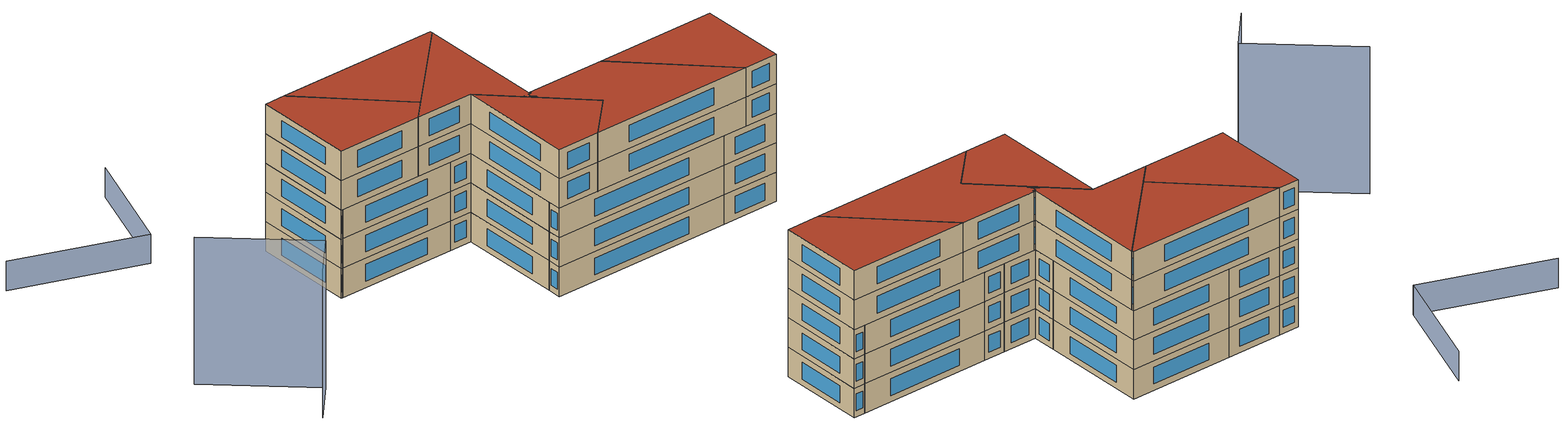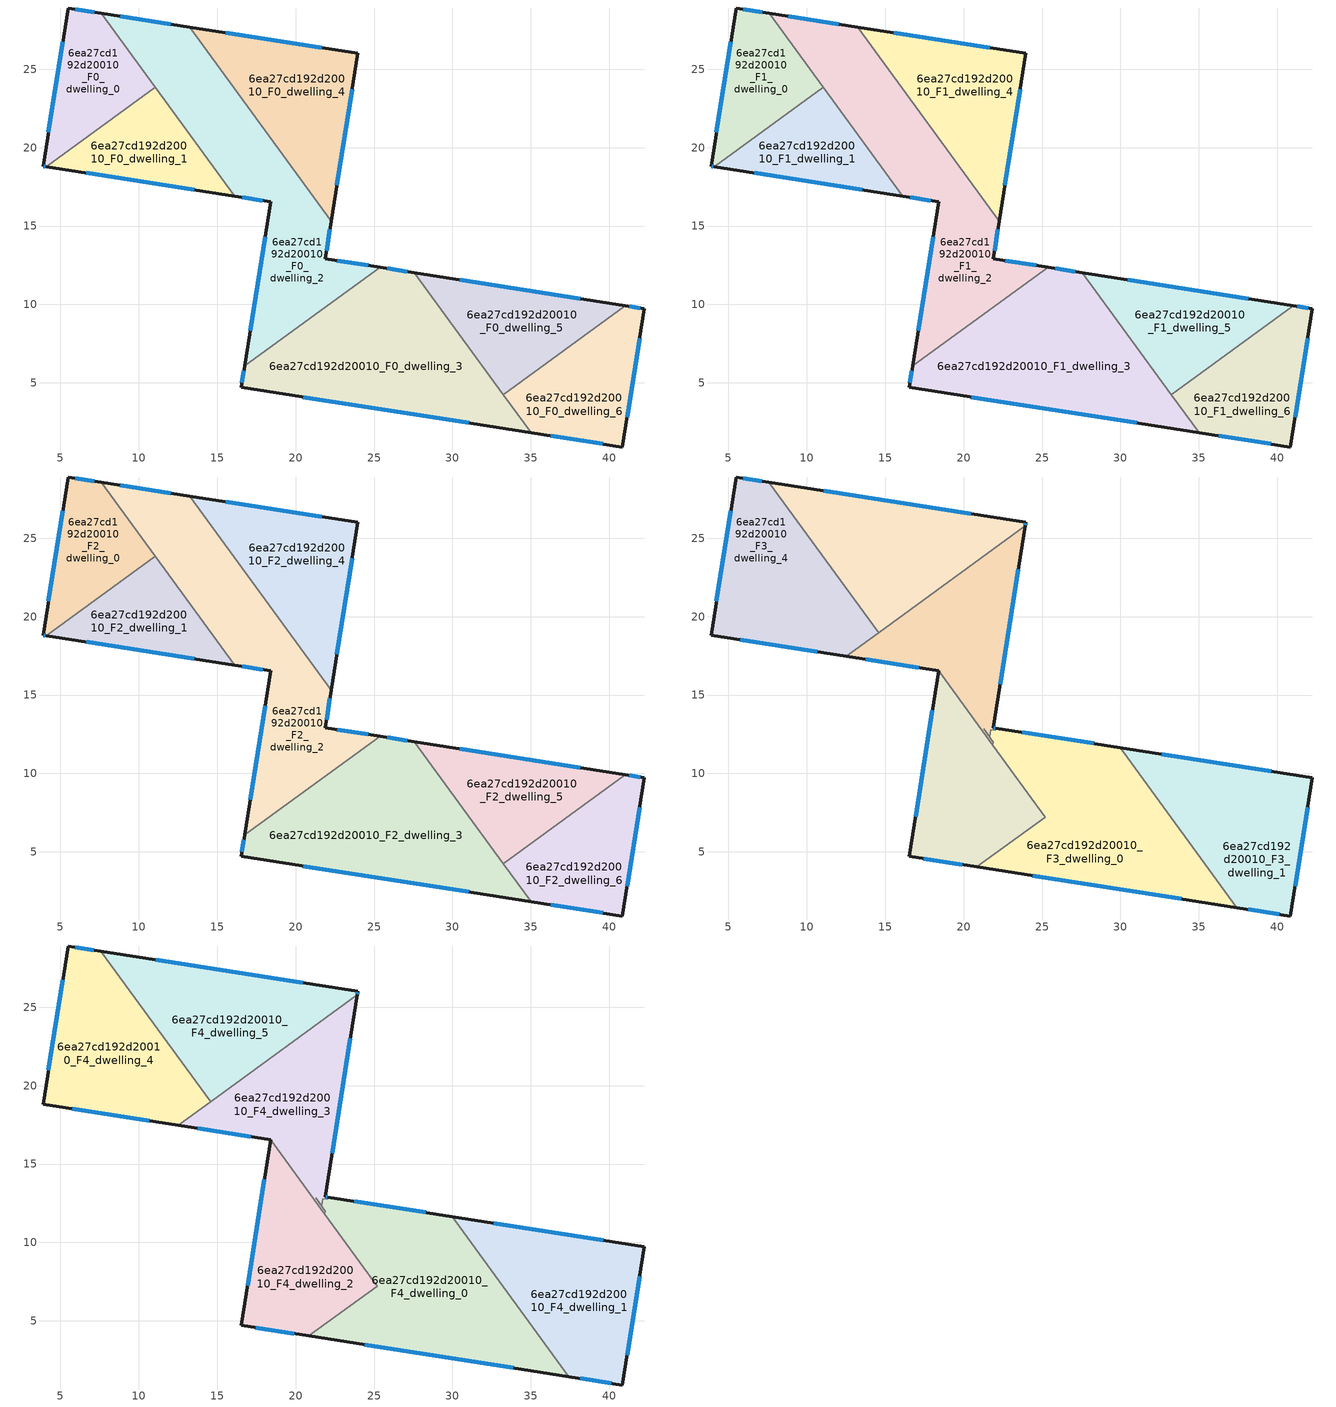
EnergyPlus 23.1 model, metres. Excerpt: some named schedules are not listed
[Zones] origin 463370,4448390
6ea27cd192d20010_F0_dwelling_0
 floor ground (EU_floor_Construction): 7.62,28.57 11.05,23.86 4.09,18.79 3.9,18.82 5.49,28.9 z0
 wall outside (EU_wall_Construction): 7.62,28.57 5.49,28.9 3.9,18.82 4.09,18.79 z0:3
 wall to 6ea27cd192d20010_F0_dwelling_1 (EU_wall_Construction): 4.09,18.79 11.05,23.86 z0:3
 wall to 6ea27cd192d20010_F0_dwelling_2 (EU_wall_Construction): 11.05,23.86 7.62,28.57 z0:3
 window (EU_Window_Construction): 3.94,18.81 4.05,18.8 / 5.15,26.74 4.24,20.98 / 7.16,28.64 5.95,28.83 z0.64:2.36
6ea27cd192d20010_F0_dwelling_1
 floor ground (EU_floor_Construction): 11.05,23.86 16.11,16.91 4.09,18.79 z0
 wall outside (EU_wall_Construction): 4.09,18.79 16.11,16.91 z0:3
 wall to 6ea27cd192d20010_F0_dwelling_2 (EU_wall_Construction): 16.11,16.91 11.05,23.86 z0:3
 window (EU_Window_Construction): 6.67,18.39 13.54,17.31 z0.64:2.36
6ea27cd192d20010_F0_dwelling_2
 floor ground (EU_floor_Construction): 13.25,27.68 22.27,15.3 21.9,12.92 25.38,12.37 16.75,6.08 18.41,16.55 16.11,16.91 7.62,28.57 z0
 wall outside (EU_wall_Construction): 16.11,16.91 18.41,16.55 16.75,6.08 / 13.25,27.68 7.62,28.57 / 25.38,12.37 21.9,12.92 22.27,15.3 z0:3
 wall to 6ea27cd192d20010_F0_dwelling_4 (EU_wall_Construction): 22.27,15.3 13.25,27.68 z0:3
 wall to 6ea27cd192d20010_F0_dwelling_3 (EU_wall_Construction): 16.75,6.08 25.38,12.37 z0:3
 window (EU_Window_Construction): 16.61,16.83 17.92,16.63 / 12.04,27.87 8.82,28.38 / 21.98,13.43 22.19,14.79 / 24.64,12.49 22.64,12.8 / 18.05,14.31 17.11,8.32 z0.64:2.36
6ea27cd192d20010_F0_dwelling_3
 floor ground (EU_floor_Construction): 27.58,12.03 35.01,1.83 16.54,4.72 16.75,6.08 25.38,12.37 z0
 wall outside (EU_wall_Construction): 16.75,6.08 16.54,4.72 35.01,1.83 / 27.58,12.03 25.38,12.37 z0:3
 wall to 6ea27cd192d20010_F0_dwelling_5 (EU_wall_Construction): 33.24,4.25 27.58,12.03 z0:3
 wall to 6ea27cd192d20010_F0_dwelling_6 (EU_wall_Construction): 35.01,1.83 33.24,4.25 z0:3
 window (EU_Window_Construction): 16.71,5.79 16.58,5.01 / 27.11,12.1 25.85,12.3 / 20.49,4.1 31.05,2.45 z0.64:2.36
6ea27cd192d20010_F0_dwelling_4
 floor ground (EU_floor_Construction): 23.96,26 22.27,15.3 13.25,27.68 z0
 wall outside (EU_wall_Construction): 22.27,15.3 23.96,26 13.25,27.68 z0:3
 window (EU_Window_Construction): 21.67,26.36 15.54,27.32 / 22.63,17.59 23.6,23.71 z0.64:2.36
6ea27cd192d20010_F0_dwelling_5
 floor ground (EU_floor_Construction): 41.02,9.92 33.24,4.25 27.58,12.03 z0
 wall outside (EU_wall_Construction): 41.02,9.92 27.58,12.03 z0:3
 wall to 6ea27cd192d20010_F0_dwelling_6 (EU_wall_Construction): 33.24,4.25 41.02,9.92 z0:3
 window (EU_Window_Construction): 38.14,10.37 30.46,11.58 z0.64:2.36
6ea27cd192d20010_F0_dwelling_6
 floor ground (EU_floor_Construction): 42.24,9.73 40.84,0.91 35.01,1.83 33.24,4.25 41.02,9.92 z0
 wall outside (EU_wall_Construction): 35.01,1.83 40.84,0.91 42.24,9.73 41.02,9.92 z0:3
 window (EU_Window_Construction): 41.98,9.77 41.28,9.88 / 41.14,2.8 41.94,7.84 / 36.26,1.63 39.59,1.11 z0.64:2.36
6ea27cd192d20010_F1_dwelling_0
 floor to 6ea27cd192d20010_F0_dwelling_0 (EU_floor_Construction): 7.62,28.57 11.05,23.86 4.09,18.79 3.9,18.82 5.49,28.9 z3
 wall outside (EU_wall_Construction): 7.62,28.57 5.49,28.9 3.9,18.82 4.09,18.79 z3:6
 wall to 6ea27cd192d20010_F1_dwelling_1 (EU_wall_Construction): 4.09,18.79 11.05,23.86 z3:6
 wall to 6ea27cd192d20010_F1_dwelling_2 (EU_wall_Construction): 11.05,23.86 7.62,28.57 z3:6
 window (EU_Window_Construction): 3.94,18.81 4.05,18.8 / 5.15,26.74 4.24,20.98 / 7.16,28.64 5.95,28.83 z3.64:5.36
6ea27cd192d20010_F1_dwelling_1
 floor to 6ea27cd192d20010_F0_dwelling_1 (EU_floor_Construction): 11.05,23.86 16.11,16.91 4.09,18.79 z3
 wall outside (EU_wall_Construction): 4.09,18.79 16.11,16.91 z3:6
 wall to 6ea27cd192d20010_F1_dwelling_2 (EU_wall_Construction): 16.11,16.91 11.05,23.86 z3:6
 window (EU_Window_Construction): 6.67,18.39 13.54,17.31 z3.64:5.36
6ea27cd192d20010_F1_dwelling_2
 floor to 6ea27cd192d20010_F0_dwelling_2 (EU_floor_Construction): 13.25,27.68 22.27,15.3 21.9,12.92 25.38,12.37 16.75,6.08 18.41,16.55 16.11,16.91 7.62,28.57 z3
 wall outside (EU_wall_Construction): 16.11,16.91 18.41,16.55 16.75,6.08 / 13.25,27.68 7.62,28.57 / 25.38,12.37 21.9,12.92 22.27,15.3 z3:6
 wall to 6ea27cd192d20010_F1_dwelling_4 (EU_wall_Construction): 22.27,15.3 13.25,27.68 z3:6
 wall to 6ea27cd192d20010_F1_dwelling_3 (EU_wall_Construction): 16.75,6.08 25.38,12.37 z3:6
 window (EU_Window_Construction): 16.61,16.83 17.92,16.63 / 12.04,27.87 8.82,28.38 / 21.98,13.43 22.19,14.79 / 24.64,12.49 22.64,12.8 / 18.05,14.31 17.11,8.32 z3.64:5.36
6ea27cd192d20010_F1_dwelling_3
 floor to 6ea27cd192d20010_F0_dwelling_3 (EU_floor_Construction): 27.58,12.03 35.01,1.83 16.54,4.72 16.75,6.08 25.38,12.37 z3
 wall outside (EU_wall_Construction): 16.75,6.08 16.54,4.72 35.01,1.83 / 27.58,12.03 25.38,12.37 z3:6
 wall to 6ea27cd192d20010_F1_dwelling_5 (EU_wall_Construction): 33.24,4.25 27.58,12.03 z3:6
 wall to 6ea27cd192d20010_F1_dwelling_6 (EU_wall_Construction): 35.01,1.83 33.24,4.25 z3:6
 window (EU_Window_Construction): 16.71,5.79 16.58,5.01 / 27.11,12.1 25.85,12.3 / 20.49,4.1 31.05,2.45 z3.64:5.36
6ea27cd192d20010_F1_dwelling_4
 floor to 6ea27cd192d20010_F0_dwelling_4 (EU_floor_Construction): 23.96,26 22.27,15.3 13.25,27.68 z3
 wall outside (EU_wall_Construction): 22.27,15.3 23.96,26 13.25,27.68 z3:6
 window (EU_Window_Construction): 21.67,26.36 15.54,27.32 / 22.63,17.59 23.6,23.71 z3.64:5.36
6ea27cd192d20010_F1_dwelling_5
 floor to 6ea27cd192d20010_F0_dwelling_5 (EU_floor_Construction): 41.02,9.92 33.24,4.25 27.58,12.03 z3
 wall outside (EU_wall_Construction): 41.02,9.92 27.58,12.03 z3:6
 wall to 6ea27cd192d20010_F1_dwelling_6 (EU_wall_Construction): 33.24,4.25 41.02,9.92 z3:6
 window (EU_Window_Construction): 38.14,10.37 30.46,11.58 z3.64:5.36
6ea27cd192d20010_F1_dwelling_6
 floor to 6ea27cd192d20010_F0_dwelling_6 (EU_floor_Construction): 42.24,9.73 40.84,0.91 35.01,1.83 33.24,4.25 41.02,9.92 z3
 wall outside (EU_wall_Construction): 35.01,1.83 40.84,0.91 42.24,9.73 41.02,9.92 z3:6
 window (EU_Window_Construction): 41.98,9.77 41.28,9.88 / 41.14,2.8 41.94,7.84 / 36.26,1.63 39.59,1.11 z3.64:5.36
6ea27cd192d20010_F2_dwelling_0
 floor to 6ea27cd192d20010_F1_dwelling_0 (EU_floor_Construction): 7.62,28.57 11.05,23.86 4.09,18.79 3.9,18.82 5.49,28.9 z6
 wall outside (EU_wall_Construction): 7.62,28.57 5.49,28.9 3.9,18.82 4.09,18.79 z6:9
 wall to 6ea27cd192d20010_F2_dwelling_1 (EU_wall_Construction): 4.09,18.79 11.05,23.86 z6:9
 wall to 6ea27cd192d20010_F2_dwelling_2 (EU_wall_Construction): 11.05,23.86 7.62,28.57 z6:9
 window (EU_Window_Construction): 3.94,18.81 4.05,18.8 / 5.15,26.74 4.24,20.98 / 7.16,28.64 5.95,28.83 z6.64:8.36
6ea27cd192d20010_F2_dwelling_1
 floor to 6ea27cd192d20010_F1_dwelling_1 (EU_floor_Construction): 11.05,23.86 16.11,16.91 4.09,18.79 z6
 wall outside (EU_wall_Construction): 4.09,18.79 16.11,16.91 z6:9
 wall to 6ea27cd192d20010_F2_dwelling_2 (EU_wall_Construction): 16.11,16.91 11.05,23.86 z6:9
 window (EU_Window_Construction): 6.67,18.39 13.54,17.31 z6.64:8.36
 ceiling adiabatic (EU_roof_Construction): 14.6,18.99 11.05,23.86 11.03,23.85 14.58,18.98 z9
6ea27cd192d20010_F2_dwelling_2
 floor to 6ea27cd192d20010_F1_dwelling_2 (EU_floor_Construction): 13.25,27.68 22.27,15.3 21.9,12.92 25.38,12.37 16.75,6.08 18.41,16.55 16.11,16.91 7.62,28.57 z6
 wall outside (EU_wall_Construction): 16.11,16.91 18.41,16.55 16.75,6.08 / 13.25,27.68 7.62,28.57 / 25.38,12.37 21.9,12.92 22.27,15.3 z6:9
 wall to 6ea27cd192d20010_F2_dwelling_4 (EU_wall_Construction): 22.27,15.3 13.25,27.68 z6:9
 wall to 6ea27cd192d20010_F2_dwelling_3 (EU_wall_Construction): 16.75,6.08 25.38,12.37 z6:9
 window (EU_Window_Construction): 16.61,16.83 17.92,16.63 / 12.04,27.87 8.82,28.38 / 21.98,13.43 22.19,14.79 / 24.64,12.49 22.64,12.8 / 18.05,14.31 17.11,8.32 z6.64:8.36
 ceiling adiabatic (EU_roof_Construction): 17.85,21.37 13.25,27.68 7.62,28.57 14.6,18.99 z9
6ea27cd192d20010_F2_dwelling_3
 floor to 6ea27cd192d20010_F1_dwelling_3 (EU_floor_Construction): 27.58,12.03 35.01,1.83 16.54,4.72 16.75,6.08 25.38,12.37 z6
 wall outside (EU_wall_Construction): 16.75,6.08 16.54,4.72 35.01,1.83 / 27.58,12.03 25.38,12.37 z6:9
 wall to 6ea27cd192d20010_F2_dwelling_5 (EU_wall_Construction): 33.24,4.25 27.58,12.03 z6:9
 wall to 6ea27cd192d20010_F2_dwelling_6 (EU_wall_Construction): 35.01,1.83 33.24,4.25 z6:9
 window (EU_Window_Construction): 16.71,5.79 16.58,5.01 / 27.11,12.1 25.85,12.3 / 20.49,4.1 31.05,2.45 z6.64:8.36
6ea27cd192d20010_F2_dwelling_4
 floor to 6ea27cd192d20010_F1_dwelling_4 (EU_floor_Construction): 23.96,26 22.27,15.3 13.25,27.68 z6
 wall outside (EU_wall_Construction): 22.27,15.3 23.96,26 13.25,27.68 z6:9
 window (EU_Window_Construction): 21.67,26.36 15.54,27.32 / 22.63,17.59 23.6,23.71 z6.64:8.36
6ea27cd192d20010_F2_dwelling_5
 floor to 6ea27cd192d20010_F1_dwelling_5 (EU_floor_Construction): 41.02,9.92 33.24,4.25 27.58,12.03 z6
 wall outside (EU_wall_Construction): 41.02,9.92 27.58,12.03 z6:9
 wall to 6ea27cd192d20010_F2_dwelling_6 (EU_wall_Construction): 33.24,4.25 41.02,9.92 z6:9
 window (EU_Window_Construction): 38.14,10.37 30.46,11.58 z6.64:8.36
6ea27cd192d20010_F2_dwelling_6
 floor to 6ea27cd192d20010_F1_dwelling_6 (EU_floor_Construction): 42.24,9.73 40.84,0.91 35.01,1.83 33.24,4.25 41.02,9.92 z6
 wall outside (EU_wall_Construction): 35.01,1.83 40.84,0.91 42.24,9.73 41.02,9.92 z6:9
 window (EU_Window_Construction): 41.98,9.77 41.28,9.88 / 41.14,2.8 41.94,7.84 / 36.26,1.63 39.59,1.11 z6.64:8.36
6ea27cd192d20010_F3_dwelling_0
 floor to 6ea27cd192d20010_F2_dwelling_3 (EU_floor_Construction): 27.58,12.03 35.01,1.83 20.85,4.04 25.21,7.22 22.82,10.5 25.38,12.37 z9
 floor to 6ea27cd192d20010_F2_dwelling_6 (EU_floor_Construction): 34.64,5.27 37.43,1.45 35.01,1.83 33.24,4.25 z9
 floor to 6ea27cd192d20010_F2_dwelling_2 (EU_floor_Construction): 25.38,12.37 22.82,10.5 21.87,11.8 21.91,12 21.28,12.86 21.66,12.35 21.72,12.79 22.02,12.74 22.05,12.89 z9
 floor to 6ea27cd192d20010_F2_dwelling_5 (EU_floor_Construction): 29.99,11.65 34.64,5.27 33.24,4.25 27.58,12.03 z9
 wall outside (EU_wall_Construction): 29.99,11.65 22.05,12.89 / 20.85,4.04 37.43,1.45 z9:12
 wall to 6ea27cd192d20010_F3_dwelling_3 (EU_wall_Construction): 22.05,12.89 22.02,12.74 21.72,12.79 21.66,12.35 21.28,12.86 21.91,12 21.87,11.8 z9:12
 wall to 6ea27cd192d20010_F3_dwelling_2 (EU_wall_Construction): 21.87,11.8 25.21,7.22 20.85,4.04 z9:12
 wall to 6ea27cd192d20010_F3_dwelling_1 (EU_wall_Construction): 30.44,11.04 30,11.65 / 37.43,1.45 30.45,11.03 z9:12
 window (EU_Window_Construction): 28.29,11.92 23.75,12.63 / 24.4,3.49 33.88,2 z9.64:11.36
6ea27cd192d20010_F3_dwelling_1
 floor to 6ea27cd192d20010_F2_dwelling_6 (EU_floor_Construction): 42.24,9.73 40.84,0.91 37.43,1.45 34.64,5.27 41.02,9.92 z9
 floor to 6ea27cd192d20010_F2_dwelling_5 (EU_floor_Construction): 41.02,9.92 34.64,5.27 30,11.65 z9
 wall outside (EU_wall_Construction): 37.43,1.45 40.84,0.91 42.24,9.73 30,11.65 z9:12
 window (EU_Window_Construction): 39.62,10.14 32.62,11.24 / 41.14,2.8 41.94,7.84 / 38.16,1.33 40.11,1.03 z9.64:11.36
6ea27cd192d20010_F3_dwelling_2
 floor to 6ea27cd192d20010_F2_dwelling_3 (EU_floor_Construction): 22.82,10.5 25.21,7.22 20.85,4.04 16.54,4.72 16.75,6.08 z9
 floor to 6ea27cd192d20010_F2_dwelling_2 (EU_floor_Construction): 18.41,16.55 22.82,10.5 16.75,6.08 z9
 wall outside (EU_wall_Construction): 18.41,16.55 16.54,4.72 20.85,4.04 z9:12
 wall to 6ea27cd192d20010_F3_dwelling_3 (EU_wall_Construction): 21.87,11.8 18.41,16.55 z9:12
 window (EU_Window_Construction): 17.46,4.57 19.92,4.19 / 18.01,14.02 16.94,7.25 z9.64:11.36
6ea27cd192d20010_F3_dwelling_3
 floor to 6ea27cd192d20010_F2_dwelling_4 (EU_floor_Construction): 23.93,25.79 22.27,15.3 17.85,21.37 z9
 floor to 6ea27cd192d20010_F2_dwelling_1 (EU_floor_Construction): 14.6,18.99 16.11,16.91 12.51,17.47 14.58,18.98 z9
 floor to 6ea27cd192d20010_F2_dwelling_2 (EU_floor_Construction): 17.85,21.37 22.27,15.3 21.9,12.92 22.05,12.89 22.02,12.74 21.72,12.79 21.66,12.35 21.28,12.86 21.91,12 21.87,11.8 18.41,16.55 16.11,16.91 14.6,18.99 z9
 wall outside (EU_wall_Construction): 12.51,17.47 18.41,16.55 / 22.05,12.89 21.9,12.92 23.93,25.79 z9:12
 wall to 6ea27cd192d20010_F3_dwelling_5 (EU_wall_Construction): 23.93,25.79 14.58,18.98 z9:12
 wall to 6ea27cd192d20010_F3_dwelling_4 (EU_wall_Construction): 14.58,18.98 12.51,17.47 z9:12
 window (EU_Window_Construction): 13.77,17.28 17.14,16.75 / 22.33,15.67 23.49,23.03 / 22.01,12.9 21.93,12.91 z9.64:11.36
6ea27cd192d20010_F3_dwelling_4
 floor to 6ea27cd192d20010_F2_dwelling_0 (EU_floor_Construction): 7.59,28.57 11.03,23.85 4.09,18.79 3.9,18.82 5.49,28.9 z9
 floor to 6ea27cd192d20010_F2_dwelling_1 (EU_floor_Construction): 11.03,23.85 14.58,18.98 12.51,17.47 4.09,18.79 z9
 wall outside (EU_wall_Construction): 7.59,28.57 5.49,28.9 3.9,18.82 12.51,17.47 z9:12
 wall to 6ea27cd192d20010_F3_dwelling_5 (EU_wall_Construction): 14.58,18.98 7.59,28.57 z9:12
 window (EU_Window_Construction): 7.14,28.64 5.94,28.83 / 5.75,18.53 10.67,17.76 / 5.15,26.74 4.24,20.98 z9.64:11.36
6ea27cd192d20010_F3_dwelling_5
 floor to 6ea27cd192d20010_F2_dwelling_0 (EU_floor_Construction): 7.62,28.57 11.05,23.86 11.03,23.85 7.59,28.57 z9
 floor to 6ea27cd192d20010_F2_dwelling_4 (EU_floor_Construction): 23.96,26 23.93,25.79 17.85,21.37 13.25,27.68 z9
 floor adiabatic (EU_floor_Construction): 13.25,27.68 17.85,21.37 14.58,18.98 11.03,23.85 11.05,23.86 7.62,28.57 7.59,28.57 z9
 wall outside (EU_wall_Construction): 23.93,25.79 23.96,26 7.59,28.57 z9:12
 window (EU_Window_Construction): 23.94,25.84 23.95,25.96 / 20.45,26.55 11.09,28.02 z9.64:11.36
6ea27cd192d20010_F4_dwelling_0
 floor to 6ea27cd192d20010_F3_dwelling_0 (EU_floor_Construction): 29.99,11.65 37.43,1.45 20.85,4.04 25.21,7.22 21.87,11.8 21.91,12 21.28,12.86 21.66,12.35 21.72,12.79 22.02,12.74 22.05,12.89 z12
 wall outside (EU_wall_Construction): 29.99,11.65 22.05,12.89 / 20.85,4.04 37.43,1.45 z12:15
 wall to 6ea27cd192d20010_F4_dwelling_3 (EU_wall_Construction): 22.05,12.89 22.02,12.74 21.72,12.79 21.66,12.35 21.28,12.86 21.91,12 21.87,11.8 z12:15
 wall to 6ea27cd192d20010_F4_dwelling_2 (EU_wall_Construction): 21.87,11.8 25.21,7.22 20.85,4.04 z12:15
 wall to 6ea27cd192d20010_F4_dwelling_1 (EU_wall_Construction): 30.44,11.04 30,11.65 / 37.43,1.45 30.45,11.03 z12:15
 window (EU_Window_Construction): 28.29,11.92 23.75,12.63 / 24.4,3.49 33.88,2 z12.64:14.36
 roof outside (EU_roof_Construction): 37.43,1.45 30,11.65 22.05,12.89 22.02,12.74 21.72,12.79 21.66,12.35 21.28,12.86 21.91,12 21.87,11.8 25.21,7.22 20.85,4.04 z15
6ea27cd192d20010_F4_dwelling_1
 floor to 6ea27cd192d20010_F3_dwelling_1 (EU_floor_Construction): 42.24,9.73 40.84,0.91 37.43,1.45 30,11.65 z12
 wall outside (EU_wall_Construction): 37.43,1.45 40.84,0.91 42.24,9.73 30,11.65 z12:15
 window (EU_Window_Construction): 39.62,10.14 32.62,11.24 / 41.14,2.8 41.94,7.84 / 38.16,1.33 40.11,1.03 z12.64:14.36
 roof outside (EU_roof_Construction): 40.84,0.91 42.24,9.73 30,11.65 37.43,1.45 z15
6ea27cd192d20010_F4_dwelling_2
 floor to 6ea27cd192d20010_F3_dwelling_2 (EU_floor_Construction): 18.41,16.55 25.21,7.22 20.85,4.04 16.54,4.72 z12
 wall outside (EU_wall_Construction): 18.41,16.55 16.54,4.72 20.85,4.04 z12:15
 wall to 6ea27cd192d20010_F4_dwelling_3 (EU_wall_Construction): 21.87,11.8 18.41,16.55 z12:15
 window (EU_Window_Construction): 17.46,4.57 19.92,4.19 / 18.01,14.02 16.94,7.25 z12.64:14.36
 roof outside (EU_roof_Construction): 25.21,7.22 18.41,16.55 16.54,4.72 20.85,4.04 z15
6ea27cd192d20010_F4_dwelling_3
 floor to 6ea27cd192d20010_F3_dwelling_3 (EU_floor_Construction): 23.93,25.79 21.9,12.92 22.05,12.89 22.02,12.74 21.72,12.79 21.66,12.35 21.28,12.86 21.91,12 21.87,11.8 18.41,16.55 12.51,17.47 z12
 wall outside (EU_wall_Construction): 12.51,17.47 18.41,16.55 / 22.05,12.89 21.9,12.92 23.93,25.79 z12:15
 wall to 6ea27cd192d20010_F4_dwelling_5 (EU_wall_Construction): 23.93,25.79 14.58,18.98 z12:15
 wall to 6ea27cd192d20010_F4_dwelling_4 (EU_wall_Construction): 14.58,18.98 12.51,17.47 z12:15
 window (EU_Window_Construction): 13.77,17.28 17.14,16.75 / 22.33,15.67 23.49,23.03 / 22.01,12.9 21.93,12.91 z12.64:14.36
 roof outside (EU_roof_Construction): 21.91,12 21.28,12.86 21.66,12.35 21.72,12.79 22.02,12.74 22.05,12.89 21.9,12.92 23.93,25.79 12.51,17.47 18.41,16.55 21.87,11.8 z15
6ea27cd192d20010_F4_dwelling_4
 floor to 6ea27cd192d20010_F3_dwelling_4 (EU_floor_Construction): 7.59,28.57 14.58,18.98 12.51,17.47 3.9,18.82 5.49,28.9 z12
 wall outside (EU_wall_Construction): 7.59,28.57 5.49,28.9 3.9,18.82 12.51,17.47 z12:15
 wall to 6ea27cd192d20010_F4_dwelling_5 (EU_wall_Construction): 14.58,18.98 7.59,28.57 z12:15
 window (EU_Window_Construction): 7.14,28.64 5.94,28.83 / 5.75,18.53 10.67,17.76 / 5.15,26.74 4.24,20.98 z12.64:14.36
 roof outside (EU_roof_Construction): 14.58,18.98 7.59,28.57 5.49,28.9 3.9,18.82 12.51,17.47 z15
6ea27cd192d20010_F4_dwelling_5
 floor to 6ea27cd192d20010_F3_dwelling_5 (EU_floor_Construction): 23.96,26 23.93,25.79 14.58,18.98 7.59,28.57 z12
 wall outside (EU_wall_Construction): 23.93,25.79 23.96,26 7.59,28.57 z12:15
 window (EU_Window_Construction): 23.94,25.84 23.95,25.96 / 20.45,26.55 11.09,28.02 z12.64:14.36
 roof outside (EU_roof_Construction): 23.93,25.79 23.96,26 7.59,28.57 14.58,18.98 z15
shading: -15.26,19.09 -8.22,10.08 / -8.22,10.08 -12.15,7.01 z0:15; 3.11,45.32 -2.59,35.13 / -2.59,35.13 -14.23,41.64 z0:3
[Building]
EU S2 Campaign: North Axis=0; Terrain=City; Solar Distribution=FullExterior
[Site:Location]
Yerevan-Zvartnots.Intl.AP: Latitude=40.15; Longitude=44.383; Time Zone=4; Elevation=854
[SizingPeriod:WeatherFileDays]
AnnualSizingPeriod: Begin Month=1; Begin Day of Month=1; End Month=12; End Day of Month=31; Day of Week for Start Day=Monday; Use Weather File Daylight Saving Period=No; Use Weather File Rain and Snow Indicators=No
[MATERIAL]
EU_InternalMass_Material: Roughness=MediumRough; Thickness=0.1; Conductivity=1; Density=1800; Specific Heat=900; Thermal Absorptance=0.9; Solar Absorptance=0.7; Visible Absorptance=0.7
[MATERIAL:NOMASS] Roughness=MediumRough; Thermal Absorptance=0.9; Solar Absorptance=0.7; Visible Absorptance=0.7
Name | Thermal Resistance
EU_wall_NoMass | 1.05043
EU_roof_NoMass | 1.45357
EU_floor_NoMass | 0.478065
[WINDOWMATERIAL:SIMPLEGLAZINGSYSTEM]
EU_Window_SimpleGlazing: UFactor=2.5566; Solar Heat Gain Coefficient=0.75; Visible Transmittance=0.75
[CONSTRUCTION]
EU_wall_Construction: EU_wall_NoMass
EU_roof_Construction: EU_roof_NoMass
EU_floor_Construction: EU_floor_NoMass
EU_Window_Construction: EU_Window_SimpleGlazing
EU_InternalMass_Construction: EU_InternalMass_Material
[ZONE] Type=1; Multiplier=1; Ceiling Height=autocalculate; Floor Area=autocalculate; Part of Total Floor Area=Yes
Name | Volume
6ea27cd192d20010_F0_dwelling_0; 6ea27cd192d20010_F1_dwelling_0; 6ea27cd192d20010_F2_dwelling_0; 6ea27cd192d20010_F0_dwelling_1; 6ea27cd192d20010_F1_dwelling_1; 6ea27cd192d20010_F2_dwelling_1 | 111.056
6ea27cd192d20010_F3_dwelling_0; 6ea27cd192d20010_F4_dwelling_0 | 287.539
6ea27cd192d20010_F3_dwelling_1; 6ea27cd192d20010_F4_dwelling_1 | 212.161
6ea27cd192d20010_F0_dwelling_2; 6ea27cd192d20010_F1_dwelling_2; 6ea27cd192d20010_F2_dwelling_2 | 295.809
6ea27cd192d20010_F3_dwelling_2; 6ea27cd192d20010_F4_dwelling_2 | 171.823
6ea27cd192d20010_F0_dwelling_3; 6ea27cd192d20010_F1_dwelling_3; 6ea27cd192d20010_F2_dwelling_3 | 295.822
6ea27cd192d20010_F3_dwelling_3; 6ea27cd192d20010_F4_dwelling_3 | 173.561
6ea27cd192d20010_F0_dwelling_4; 6ea27cd192d20010_F1_dwelling_4; 6ea27cd192d20010_F2_dwelling_4 | 176.28
6ea27cd192d20010_F3_dwelling_4; 6ea27cd192d20010_F4_dwelling_4 | 211.322
6ea27cd192d20010_F0_dwelling_5; 6ea27cd192d20010_F1_dwelling_5; 6ea27cd192d20010_F2_dwelling_5 | 138.851
6ea27cd192d20010_F3_dwelling_5; 6ea27cd192d20010_F4_dwelling_5 | 211.311
6ea27cd192d20010_F0_dwelling_6; 6ea27cd192d20010_F1_dwelling_6; 6ea27cd192d20010_F2_dwelling_6 | 138.871
[INTERNALMASS] Construction=EU_InternalMass_Construction
Name | Zone or ZoneList | Surface Area
6ea27cd192d20010_F0_dwelling_0_EU_InternalMass | 6ea27cd192d20010_F0_dwelling_0 | 37.0176
6ea27cd192d20010_F0_dwelling_1_EU_InternalMass | 6ea27cd192d20010_F0_dwelling_1 | 37.0187
6ea27cd192d20010_F0_dwelling_2_EU_InternalMass | 6ea27cd192d20010_F0_dwelling_2 | 98.6045
6ea27cd192d20010_F0_dwelling_3_EU_InternalMass | 6ea27cd192d20010_F0_dwelling_3 | 98.6071
6ea27cd192d20010_F0_dwelling_4_EU_InternalMass | 6ea27cd192d20010_F0_dwelling_4 | 58.7592
6ea27cd192d20010_F0_dwelling_5_EU_InternalMass | 6ea27cd192d20010_F0_dwelling_5 | 46.2829
6ea27cd192d20010_F0_dwelling_6_EU_InternalMass | 6ea27cd192d20010_F0_dwelling_6 | 46.2897
6ea27cd192d20010_F1_dwelling_0_EU_InternalMass | 6ea27cd192d20010_F1_dwelling_0 | 37.0176
6ea27cd192d20010_F1_dwelling_1_EU_InternalMass | 6ea27cd192d20010_F1_dwelling_1 | 37.0187
6ea27cd192d20010_F1_dwelling_2_EU_InternalMass | 6ea27cd192d20010_F1_dwelling_2 | 98.6045
6ea27cd192d20010_F1_dwelling_3_EU_InternalMass | 6ea27cd192d20010_F1_dwelling_3 | 98.6071
6ea27cd192d20010_F1_dwelling_4_EU_InternalMass | 6ea27cd192d20010_F1_dwelling_4 | 58.7592
6ea27cd192d20010_F1_dwelling_5_EU_InternalMass | 6ea27cd192d20010_F1_dwelling_5 | 46.2829
6ea27cd192d20010_F1_dwelling_6_EU_InternalMass | 6ea27cd192d20010_F1_dwelling_6 | 46.2897
6ea27cd192d20010_F2_dwelling_0_EU_InternalMass | 6ea27cd192d20010_F2_dwelling_0 | 37.0176
6ea27cd192d20010_F2_dwelling_1_EU_InternalMass | 6ea27cd192d20010_F2_dwelling_1 | 37.0187
6ea27cd192d20010_F2_dwelling_2_EU_InternalMass | 6ea27cd192d20010_F2_dwelling_2 | 98.6045
6ea27cd192d20010_F2_dwelling_3_EU_InternalMass | 6ea27cd192d20010_F2_dwelling_3 | 98.6071
6ea27cd192d20010_F2_dwelling_4_EU_InternalMass | 6ea27cd192d20010_F2_dwelling_4 | 58.7592
6ea27cd192d20010_F2_dwelling_5_EU_InternalMass | 6ea27cd192d20010_F2_dwelling_5 | 46.2829
6ea27cd192d20010_F2_dwelling_6_EU_InternalMass | 6ea27cd192d20010_F2_dwelling_6 | 46.2897
6ea27cd192d20010_F3_dwelling_0_EU_InternalMass | 6ea27cd192d20010_F3_dwelling_0 | 95.8693
6ea27cd192d20010_F3_dwelling_1_EU_InternalMass | 6ea27cd192d20010_F3_dwelling_1 | 70.7188
6ea27cd192d20010_F3_dwelling_2_EU_InternalMass | 6ea27cd192d20010_F3_dwelling_2 | 57.2746
6ea27cd192d20010_F3_dwelling_3_EU_InternalMass | 6ea27cd192d20010_F3_dwelling_3 | 57.8532
6ea27cd192d20010_F3_dwelling_4_EU_InternalMass | 6ea27cd192d20010_F3_dwelling_4 | 70.4405
6ea27cd192d20010_F3_dwelling_5_EU_InternalMass | 6ea27cd192d20010_F3_dwelling_5 | 70.4369
6ea27cd192d20010_F4_dwelling_0_EU_InternalMass | 6ea27cd192d20010_F4_dwelling_0 | 95.8693
6ea27cd192d20010_F4_dwelling_1_EU_InternalMass | 6ea27cd192d20010_F4_dwelling_1 | 70.7188
6ea27cd192d20010_F4_dwelling_2_EU_InternalMass | 6ea27cd192d20010_F4_dwelling_2 | 57.2746
6ea27cd192d20010_F4_dwelling_3_EU_InternalMass | 6ea27cd192d20010_F4_dwelling_3 | 57.8532
6ea27cd192d20010_F4_dwelling_4_EU_InternalMass | 6ea27cd192d20010_F4_dwelling_4 | 70.4405
6ea27cd192d20010_F4_dwelling_5_EU_InternalMass | 6ea27cd192d20010_F4_dwelling_5 | 70.4369
[OTHEREQUIPMENT] Fuel Type=Electricity; Design Level Calculation Method=Watts/Area; Power per Zone Floor Area=1; Fraction Latent=0; Fraction Radiant=0; Fraction Lost=0; Carbon Dioxide Generation Rate=0; EndUse Subcategory=EU_Step8_InternalGains
Name | Zone or ZoneList or Space or SpaceList | Schedule
EU_Step8_InternalGain_6ea27cd192d20010_F0_dwelling_0_f000 | 6ea27cd192d20010_F0_dwelling_0 | EU_Step8_GainSchedule_6ea27cd192d20010_F0_dwelling_0_f000
EU_Step8_InternalGain_6ea27cd192d20010_F0_dwelling_1_f000 | 6ea27cd192d20010_F0_dwelling_1 | EU_Step8_GainSchedule_6ea27cd192d20010_F0_dwelling_1_f000
EU_Step8_InternalGain_6ea27cd192d20010_F0_dwelling_2_f000 | 6ea27cd192d20010_F0_dwelling_2 | EU_Step8_GainSchedule_6ea27cd192d20010_F0_dwelling_2_f000
EU_Step8_InternalGain_6ea27cd192d20010_F0_dwelling_3_f000 | 6ea27cd192d20010_F0_dwelling_3 | EU_Step8_GainSchedule_6ea27cd192d20010_F0_dwelling_3_f000
EU_Step8_InternalGain_6ea27cd192d20010_F0_dwelling_4_f000 | 6ea27cd192d20010_F0_dwelling_4 | EU_Step8_GainSchedule_6ea27cd192d20010_F0_dwelling_4_f000
EU_Step8_InternalGain_6ea27cd192d20010_F0_dwelling_5_f000 | 6ea27cd192d20010_F0_dwelling_5 | EU_Step8_GainSchedule_6ea27cd192d20010_F0_dwelling_5_f000
EU_Step8_InternalGain_6ea27cd192d20010_F0_dwelling_6_f000 | 6ea27cd192d20010_F0_dwelling_6 | EU_Step8_GainSchedule_6ea27cd192d20010_F0_dwelling_6_f000
EU_Step8_InternalGain_6ea27cd192d20010_F1_dwelling_0_f000 | 6ea27cd192d20010_F1_dwelling_0 | EU_Step8_GainSchedule_6ea27cd192d20010_F1_dwelling_0_f000
EU_Step8_InternalGain_6ea27cd192d20010_F1_dwelling_1_f000 | 6ea27cd192d20010_F1_dwelling_1 | EU_Step8_GainSchedule_6ea27cd192d20010_F1_dwelling_1_f000
EU_Step8_InternalGain_6ea27cd192d20010_F1_dwelling_2_f000 | 6ea27cd192d20010_F1_dwelling_2 | EU_Step8_GainSchedule_6ea27cd192d20010_F1_dwelling_2_f000
EU_Step8_InternalGain_6ea27cd192d20010_F1_dwelling_3_f000 | 6ea27cd192d20010_F1_dwelling_3 | EU_Step8_GainSchedule_6ea27cd192d20010_F1_dwelling_3_f000
EU_Step8_InternalGain_6ea27cd192d20010_F1_dwelling_4_f000 | 6ea27cd192d20010_F1_dwelling_4 | EU_Step8_GainSchedule_6ea27cd192d20010_F1_dwelling_4_f000
EU_Step8_InternalGain_6ea27cd192d20010_F1_dwelling_5_f000 | 6ea27cd192d20010_F1_dwelling_5 | EU_Step8_GainSchedule_6ea27cd192d20010_F1_dwelling_5_f000
EU_Step8_InternalGain_6ea27cd192d20010_F1_dwelling_6_f000 | 6ea27cd192d20010_F1_dwelling_6 | EU_Step8_GainSchedule_6ea27cd192d20010_F1_dwelling_6_f000
EU_Step8_InternalGain_6ea27cd192d20010_F2_dwelling_0_f000 | 6ea27cd192d20010_F2_dwelling_0 | EU_Step8_GainSchedule_6ea27cd192d20010_F2_dwelling_0_f000
EU_Step8_InternalGain_6ea27cd192d20010_F2_dwelling_1_f000 | 6ea27cd192d20010_F2_dwelling_1 | EU_Step8_GainSchedule_6ea27cd192d20010_F2_dwelling_1_f000
EU_Step8_InternalGain_6ea27cd192d20010_F2_dwelling_2_f000 | 6ea27cd192d20010_F2_dwelling_2 | EU_Step8_GainSchedule_6ea27cd192d20010_F2_dwelling_2_f000
EU_Step8_InternalGain_6ea27cd192d20010_F2_dwelling_3_f000 | 6ea27cd192d20010_F2_dwelling_3 | EU_Step8_GainSchedule_6ea27cd192d20010_F2_dwelling_3_f000
EU_Step8_InternalGain_6ea27cd192d20010_F2_dwelling_4_f000 | 6ea27cd192d20010_F2_dwelling_4 | EU_Step8_GainSchedule_6ea27cd192d20010_F2_dwelling_4_f000
EU_Step8_InternalGain_6ea27cd192d20010_F2_dwelling_5_f000 | 6ea27cd192d20010_F2_dwelling_5 | EU_Step8_GainSchedule_6ea27cd192d20010_F2_dwelling_5_f000
EU_Step8_InternalGain_6ea27cd192d20010_F2_dwelling_6_f000 | 6ea27cd192d20010_F2_dwelling_6 | EU_Step8_GainSchedule_6ea27cd192d20010_F2_dwelling_6_f000
EU_Step8_InternalGain_6ea27cd192d20010_F3_dwelling_0_f000 | 6ea27cd192d20010_F3_dwelling_0 | EU_Step8_GainSchedule_6ea27cd192d20010_F3_dwelling_0_f000
EU_Step8_InternalGain_6ea27cd192d20010_F3_dwelling_1_f000 | 6ea27cd192d20010_F3_dwelling_1 | EU_Step8_GainSchedule_6ea27cd192d20010_F3_dwelling_1_f000
EU_Step8_InternalGain_6ea27cd192d20010_F3_dwelling_2_f000 | 6ea27cd192d20010_F3_dwelling_2 | EU_Step8_GainSchedule_6ea27cd192d20010_F3_dwelling_2_f000
EU_Step8_InternalGain_6ea27cd192d20010_F3_dwelling_3_f000 | 6ea27cd192d20010_F3_dwelling_3 | EU_Step8_GainSchedule_6ea27cd192d20010_F3_dwelling_3_f000
EU_Step8_InternalGain_6ea27cd192d20010_F3_dwelling_4_f000 | 6ea27cd192d20010_F3_dwelling_4 | EU_Step8_GainSchedule_6ea27cd192d20010_F3_dwelling_4_f000
EU_Step8_InternalGain_6ea27cd192d20010_F3_dwelling_5_f000 | 6ea27cd192d20010_F3_dwelling_5 | EU_Step8_GainSchedule_6ea27cd192d20010_F3_dwelling_5_f000
EU_Step8_InternalGain_6ea27cd192d20010_F4_dwelling_0_f000 | 6ea27cd192d20010_F4_dwelling_0 | EU_Step8_GainSchedule_6ea27cd192d20010_F4_dwelling_0_f000
EU_Step8_InternalGain_6ea27cd192d20010_F4_dwelling_1_f000 | 6ea27cd192d20010_F4_dwelling_1 | EU_Step8_GainSchedule_6ea27cd192d20010_F4_dwelling_1_f000
EU_Step8_InternalGain_6ea27cd192d20010_F4_dwelling_2_f000 | 6ea27cd192d20010_F4_dwelling_2 | EU_Step8_GainSchedule_6ea27cd192d20010_F4_dwelling_2_f000
EU_Step8_InternalGain_6ea27cd192d20010_F4_dwelling_3_f000 | 6ea27cd192d20010_F4_dwelling_3 | EU_Step8_GainSchedule_6ea27cd192d20010_F4_dwelling_3_f000
EU_Step8_InternalGain_6ea27cd192d20010_F4_dwelling_4_f000 | 6ea27cd192d20010_F4_dwelling_4 | EU_Step8_GainSchedule_6ea27cd192d20010_F4_dwelling_4_f000
EU_Step8_InternalGain_6ea27cd192d20010_F4_dwelling_5_f000 | 6ea27cd192d20010_F4_dwelling_5 | EU_Step8_GainSchedule_6ea27cd192d20010_F4_dwelling_5_f000
[ZONEVENTILATION:DESIGNFLOWRATE] Schedule=EU_AlwaysOn; Design Flow Rate Calculation Method=AirChanges/Hour; Air Changes per Hour=0.557805; Ventilation Type=Natural; Fan Pressure Rise=0; Fan Total Efficiency=1; Constant Term Coefficient=1; Temperature Term Coefficient=0; Velocity Term Coefficient=0; Velocity Squared Term Coefficient=0; Minimum Indoor Temperature=-100; Maximum Indoor Temperature=100; Delta Temperature=-100; Minimum Outdoor Temperature=-100; Maximum Outdoor Temperature=100; Maximum Wind Speed=40
Name | Zone or ZoneList or Space or SpaceList
EU_ConstantAir_6ea27cd192d20010_F0_dwelling_0 | 6ea27cd192d20010_F0_dwelling_0
EU_ConstantAir_6ea27cd192d20010_F0_dwelling_1 | 6ea27cd192d20010_F0_dwelling_1
EU_ConstantAir_6ea27cd192d20010_F0_dwelling_2 | 6ea27cd192d20010_F0_dwelling_2
EU_ConstantAir_6ea27cd192d20010_F0_dwelling_3 | 6ea27cd192d20010_F0_dwelling_3
EU_ConstantAir_6ea27cd192d20010_F0_dwelling_4 | 6ea27cd192d20010_F0_dwelling_4
EU_ConstantAir_6ea27cd192d20010_F0_dwelling_5 | 6ea27cd192d20010_F0_dwelling_5
EU_ConstantAir_6ea27cd192d20010_F0_dwelling_6 | 6ea27cd192d20010_F0_dwelling_6
EU_ConstantAir_6ea27cd192d20010_F1_dwelling_0 | 6ea27cd192d20010_F1_dwelling_0
EU_ConstantAir_6ea27cd192d20010_F1_dwelling_1 | 6ea27cd192d20010_F1_dwelling_1
EU_ConstantAir_6ea27cd192d20010_F1_dwelling_2 | 6ea27cd192d20010_F1_dwelling_2
EU_ConstantAir_6ea27cd192d20010_F1_dwelling_3 | 6ea27cd192d20010_F1_dwelling_3
EU_ConstantAir_6ea27cd192d20010_F1_dwelling_4 | 6ea27cd192d20010_F1_dwelling_4
EU_ConstantAir_6ea27cd192d20010_F1_dwelling_5 | 6ea27cd192d20010_F1_dwelling_5
EU_ConstantAir_6ea27cd192d20010_F1_dwelling_6 | 6ea27cd192d20010_F1_dwelling_6
EU_ConstantAir_6ea27cd192d20010_F2_dwelling_0 | 6ea27cd192d20010_F2_dwelling_0
EU_ConstantAir_6ea27cd192d20010_F2_dwelling_1 | 6ea27cd192d20010_F2_dwelling_1
EU_ConstantAir_6ea27cd192d20010_F2_dwelling_2 | 6ea27cd192d20010_F2_dwelling_2
EU_ConstantAir_6ea27cd192d20010_F2_dwelling_3 | 6ea27cd192d20010_F2_dwelling_3
EU_ConstantAir_6ea27cd192d20010_F2_dwelling_4 | 6ea27cd192d20010_F2_dwelling_4
EU_ConstantAir_6ea27cd192d20010_F2_dwelling_5 | 6ea27cd192d20010_F2_dwelling_5
EU_ConstantAir_6ea27cd192d20010_F2_dwelling_6 | 6ea27cd192d20010_F2_dwelling_6
EU_ConstantAir_6ea27cd192d20010_F3_dwelling_0 | 6ea27cd192d20010_F3_dwelling_0
EU_ConstantAir_6ea27cd192d20010_F3_dwelling_1 | 6ea27cd192d20010_F3_dwelling_1
EU_ConstantAir_6ea27cd192d20010_F3_dwelling_2 | 6ea27cd192d20010_F3_dwelling_2
EU_ConstantAir_6ea27cd192d20010_F3_dwelling_3 | 6ea27cd192d20010_F3_dwelling_3
EU_ConstantAir_6ea27cd192d20010_F3_dwelling_4 | 6ea27cd192d20010_F3_dwelling_4
EU_ConstantAir_6ea27cd192d20010_F3_dwelling_5 | 6ea27cd192d20010_F3_dwelling_5
EU_ConstantAir_6ea27cd192d20010_F4_dwelling_0 | 6ea27cd192d20010_F4_dwelling_0
EU_ConstantAir_6ea27cd192d20010_F4_dwelling_1 | 6ea27cd192d20010_F4_dwelling_1
EU_ConstantAir_6ea27cd192d20010_F4_dwelling_2 | 6ea27cd192d20010_F4_dwelling_2
EU_ConstantAir_6ea27cd192d20010_F4_dwelling_3 | 6ea27cd192d20010_F4_dwelling_3
EU_ConstantAir_6ea27cd192d20010_F4_dwelling_4 | 6ea27cd192d20010_F4_dwelling_4
EU_ConstantAir_6ea27cd192d20010_F4_dwelling_5 | 6ea27cd192d20010_F4_dwelling_5
[HVACTEMPLATE:THERMOSTAT] Constant Heating Setpoint=20; Constant Cooling Setpoint=50
EU_HeatOnly_6ea27cd192d20010_F0_dwelling_0; EU_HeatOnly_6ea27cd192d20010_F0_dwelling_1; EU_HeatOnly_6ea27cd192d20010_F0_dwelling_2; EU_HeatOnly_6ea27cd192d20010_F0_dwelling_3; EU_HeatOnly_6ea27cd192d20010_F0_dwelling_4; EU_HeatOnly_6ea27cd192d20010_F0_dwelling_5; EU_HeatOnly_6ea27cd192d20010_F0_dwelling_6; EU_HeatOnly_6ea27cd192d20010_F1_dwelling_0; EU_HeatOnly_6ea27cd192d20010_F1_dwelling_1; EU_HeatOnly_6ea27cd192d20010_F1_dwelling_2; EU_HeatOnly_6ea27cd192d20010_F1_dwelling_3; EU_HeatOnly_6ea27cd192d20010_F1_dwelling_4; EU_HeatOnly_6ea27cd192d20010_F1_dwelling_5; EU_HeatOnly_6ea27cd192d20010_F1_dwelling_6; EU_HeatOnly_6ea27cd192d20010_F2_dwelling_0; EU_HeatOnly_6ea27cd192d20010_F2_dwelling_1; EU_HeatOnly_6ea27cd192d20010_F2_dwelling_2; EU_HeatOnly_6ea27cd192d20010_F2_dwelling_3; EU_HeatOnly_6ea27cd192d20010_F2_dwelling_4; EU_HeatOnly_6ea27cd192d20010_F2_dwelling_5; EU_HeatOnly_6ea27cd192d20010_F2_dwelling_6; EU_HeatOnly_6ea27cd192d20010_F3_dwelling_0; EU_HeatOnly_6ea27cd192d20010_F3_dwelling_1; EU_HeatOnly_6ea27cd192d20010_F3_dwelling_2; EU_HeatOnly_6ea27cd192d20010_F3_dwelling_3; EU_HeatOnly_6ea27cd192d20010_F3_dwelling_4; EU_HeatOnly_6ea27cd192d20010_F3_dwelling_5; EU_HeatOnly_6ea27cd192d20010_F4_dwelling_0; EU_HeatOnly_6ea27cd192d20010_F4_dwelling_1; EU_HeatOnly_6ea27cd192d20010_F4_dwelling_2; EU_HeatOnly_6ea27cd192d20010_F4_dwelling_3; EU_HeatOnly_6ea27cd192d20010_F4_dwelling_4; EU_HeatOnly_6ea27cd192d20010_F4_dwelling_5
[HVACTEMPLATE:ZONE:IDEALLOADSAIRSYSTEM] System Availability Schedule=EU_AlwaysOn; Maximum Heating Supply Air Temperature=50; Minimum Cooling Supply Air Temperature=13; Maximum Heating Supply Air Humidity Ratio=0.0156; Minimum Cooling Supply Air Humidity Ratio=0.0077; Heating Limit=NoLimit; Cooling Limit=NoLimit; Heating Availability Schedule=EU_AlwaysOn; Cooling Availability Schedule=EU_CoolingOff; Dehumidification Control Type=ConstantSensibleHeatRatio; Cooling Sensible Heat Ratio=0.7; Dehumidification Setpoint=60; Humidification Control Type=None; Humidification Setpoint=30; Outdoor Air Method=None; Outdoor Air Flow Rate per Person=0.00944; Outdoor Air Flow Rate per Zone Floor Area=0; Outdoor Air Flow Rate per Zone=0; Demand Controlled Ventilation Type=None; Outdoor Air Economizer Type=NoEconomizer; Heat Recovery Type=None; Sensible Heat Recovery Effectiveness=0.7; Latent Heat Recovery Effectiveness=0.65
Name | Template Thermostat
6ea27cd192d20010_F0_dwelling_0 | EU_HeatOnly_6ea27cd192d20010_F0_dwelling_0
6ea27cd192d20010_F0_dwelling_1 | EU_HeatOnly_6ea27cd192d20010_F0_dwelling_1
6ea27cd192d20010_F0_dwelling_2 | EU_HeatOnly_6ea27cd192d20010_F0_dwelling_2
6ea27cd192d20010_F0_dwelling_3 | EU_HeatOnly_6ea27cd192d20010_F0_dwelling_3
6ea27cd192d20010_F0_dwelling_4 | EU_HeatOnly_6ea27cd192d20010_F0_dwelling_4
6ea27cd192d20010_F0_dwelling_5 | EU_HeatOnly_6ea27cd192d20010_F0_dwelling_5
6ea27cd192d20010_F0_dwelling_6 | EU_HeatOnly_6ea27cd192d20010_F0_dwelling_6
6ea27cd192d20010_F1_dwelling_0 | EU_HeatOnly_6ea27cd192d20010_F1_dwelling_0
6ea27cd192d20010_F1_dwelling_1 | EU_HeatOnly_6ea27cd192d20010_F1_dwelling_1
6ea27cd192d20010_F1_dwelling_2 | EU_HeatOnly_6ea27cd192d20010_F1_dwelling_2
6ea27cd192d20010_F1_dwelling_3 | EU_HeatOnly_6ea27cd192d20010_F1_dwelling_3
6ea27cd192d20010_F1_dwelling_4 | EU_HeatOnly_6ea27cd192d20010_F1_dwelling_4
6ea27cd192d20010_F1_dwelling_5 | EU_HeatOnly_6ea27cd192d20010_F1_dwelling_5
6ea27cd192d20010_F1_dwelling_6 | EU_HeatOnly_6ea27cd192d20010_F1_dwelling_6
6ea27cd192d20010_F2_dwelling_0 | EU_HeatOnly_6ea27cd192d20010_F2_dwelling_0
6ea27cd192d20010_F2_dwelling_1 | EU_HeatOnly_6ea27cd192d20010_F2_dwelling_1
6ea27cd192d20010_F2_dwelling_2 | EU_HeatOnly_6ea27cd192d20010_F2_dwelling_2
6ea27cd192d20010_F2_dwelling_3 | EU_HeatOnly_6ea27cd192d20010_F2_dwelling_3
6ea27cd192d20010_F2_dwelling_4 | EU_HeatOnly_6ea27cd192d20010_F2_dwelling_4
6ea27cd192d20010_F2_dwelling_5 | EU_HeatOnly_6ea27cd192d20010_F2_dwelling_5
6ea27cd192d20010_F2_dwelling_6 | EU_HeatOnly_6ea27cd192d20010_F2_dwelling_6
6ea27cd192d20010_F3_dwelling_0 | EU_HeatOnly_6ea27cd192d20010_F3_dwelling_0
6ea27cd192d20010_F3_dwelling_1 | EU_HeatOnly_6ea27cd192d20010_F3_dwelling_1
6ea27cd192d20010_F3_dwelling_2 | EU_HeatOnly_6ea27cd192d20010_F3_dwelling_2
6ea27cd192d20010_F3_dwelling_3 | EU_HeatOnly_6ea27cd192d20010_F3_dwelling_3
6ea27cd192d20010_F3_dwelling_4 | EU_HeatOnly_6ea27cd192d20010_F3_dwelling_4
6ea27cd192d20010_F3_dwelling_5 | EU_HeatOnly_6ea27cd192d20010_F3_dwelling_5
6ea27cd192d20010_F4_dwelling_0 | EU_HeatOnly_6ea27cd192d20010_F4_dwelling_0
6ea27cd192d20010_F4_dwelling_1 | EU_HeatOnly_6ea27cd192d20010_F4_dwelling_1
6ea27cd192d20010_F4_dwelling_2 | EU_HeatOnly_6ea27cd192d20010_F4_dwelling_2
6ea27cd192d20010_F4_dwelling_3 | EU_HeatOnly_6ea27cd192d20010_F4_dwelling_3
6ea27cd192d20010_F4_dwelling_4 | EU_HeatOnly_6ea27cd192d20010_F4_dwelling_4
6ea27cd192d20010_F4_dwelling_5 | EU_HeatOnly_6ea27cd192d20010_F4_dwelling_5
[SIZING:ZONE] Zone Cooling Design Supply Air Temperature Input Method=SupplyAirTemperature; Zone Cooling Design Supply Air Temperature=13; Zone Heating Design Supply Air Temperature Input Method=SupplyAirTemperature; Zone Heating Design Supply Air Temperature=50; Zone Cooling Design Supply Air Humidity Ratio=0.008; Zone Heating Design Supply Air Humidity Ratio=0.008; Cooling Design Air Flow Method=DesignDay; Cooling Design Air Flow Rate=0; Cooling Minimum Air Flow per Zone Floor Area=0.000762; Cooling Minimum Air Flow=0; Cooling Minimum Air Flow Fraction=0.2; Heating Design Air Flow Method=DesignDay; Heating Design Air Flow Rate=0; Heating Maximum Air Flow per Zone Floor Area=0.002032; Heating Maximum Air Flow=0.141576; Heating Maximum Air Flow Fraction=0.3; Account for Dedicated Outdoor Air System=No; Dedicated Outdoor Air System Control Strategy=NeutralSupplyAir; Dedicated Outdoor Air Low Setpoint Temperature for Design=autosize; Dedicated Outdoor Air High Setpoint Temperature for Design=autosize; Zone Load Sizing Method=Sensible Load Only No Latent Load; Zone Latent Cooling Design Supply Air Humidity Ratio Input Method=HumidityRatioDifference; Zone Cooling Design Supply Air Humidity Ratio Difference=0.005; Zone Latent Heating Design Supply Air Humidity Ratio Input Method=HumidityRatioDifference; Zone Humidification Design Supply Air Humidity Ratio Difference=0.005
6ea27cd192d20010_F0_dwelling_0; 6ea27cd192d20010_F0_dwelling_1; 6ea27cd192d20010_F0_dwelling_2; 6ea27cd192d20010_F0_dwelling_3; 6ea27cd192d20010_F0_dwelling_4; 6ea27cd192d20010_F0_dwelling_5; 6ea27cd192d20010_F0_dwelling_6; 6ea27cd192d20010_F1_dwelling_0; 6ea27cd192d20010_F1_dwelling_1; 6ea27cd192d20010_F1_dwelling_2; 6ea27cd192d20010_F1_dwelling_3; 6ea27cd192d20010_F1_dwelling_4; 6ea27cd192d20010_F1_dwelling_5; 6ea27cd192d20010_F1_dwelling_6; 6ea27cd192d20010_F2_dwelling_0; 6ea27cd192d20010_F2_dwelling_1; 6ea27cd192d20010_F2_dwelling_2; 6ea27cd192d20010_F2_dwelling_3; 6ea27cd192d20010_F2_dwelling_4; 6ea27cd192d20010_F2_dwelling_5; 6ea27cd192d20010_F2_dwelling_6; 6ea27cd192d20010_F3_dwelling_0; 6ea27cd192d20010_F3_dwelling_1; 6ea27cd192d20010_F3_dwelling_2; 6ea27cd192d20010_F3_dwelling_3; 6ea27cd192d20010_F3_dwelling_4; 6ea27cd192d20010_F3_dwelling_5; 6ea27cd192d20010_F4_dwelling_0; 6ea27cd192d20010_F4_dwelling_1; 6ea27cd192d20010_F4_dwelling_2; 6ea27cd192d20010_F4_dwelling_3; 6ea27cd192d20010_F4_dwelling_4; 6ea27cd192d20010_F4_dwelling_5
[SCHEDULE:FILE] Column Number=1; Rows to Skip at Top=0; Number of Hours of Data=8760; Column Separator=Comma; Interpolate to Timestep=No; Minutes per Item=60; Adjust Schedule for Daylight Savings=Yes
Name | File
EU_Step8_GainSchedule_6ea27cd192d20010_F0_dwelling_0_f000 | ../../schedules/6ea27cd192d20010/6ea27cd192d20010_F0_dwelling_0_f000_gain.csv
EU_Step8_GainSchedule_6ea27cd192d20010_F0_dwelling_1_f000 | ../../schedules/6ea27cd192d20010/6ea27cd192d20010_F0_dwelling_1_f000_gain.csv
EU_Step8_GainSchedule_6ea27cd192d20010_F0_dwelling_2_f000 | ../../schedules/6ea27cd192d20010/6ea27cd192d20010_F0_dwelling_2_f000_gain.csv
EU_Step8_GainSchedule_6ea27cd192d20010_F0_dwelling_3_f000 | ../../schedules/6ea27cd192d20010/6ea27cd192d20010_F0_dwelling_3_f000_gain.csv
EU_Step8_GainSchedule_6ea27cd192d20010_F0_dwelling_4_f000 | ../../schedules/6ea27cd192d20010/6ea27cd192d20010_F0_dwelling_4_f000_gain.csv
EU_Step8_GainSchedule_6ea27cd192d20010_F0_dwelling_5_f000 | ../../schedules/6ea27cd192d20010/6ea27cd192d20010_F0_dwelling_5_f000_gain.csv
EU_Step8_GainSchedule_6ea27cd192d20010_F0_dwelling_6_f000 | ../../schedules/6ea27cd192d20010/6ea27cd192d20010_F0_dwelling_6_f000_gain.csv
EU_Step8_GainSchedule_6ea27cd192d20010_F1_dwelling_0_f000 | ../../schedules/6ea27cd192d20010/6ea27cd192d20010_F1_dwelling_0_f000_gain.csv
EU_Step8_GainSchedule_6ea27cd192d20010_F1_dwelling_1_f000 | ../../schedules/6ea27cd192d20010/6ea27cd192d20010_F1_dwelling_1_f000_gain.csv
EU_Step8_GainSchedule_6ea27cd192d20010_F1_dwelling_2_f000 | ../../schedules/6ea27cd192d20010/6ea27cd192d20010_F1_dwelling_2_f000_gain.csv
EU_Step8_GainSchedule_6ea27cd192d20010_F1_dwelling_3_f000 | ../../schedules/6ea27cd192d20010/6ea27cd192d20010_F1_dwelling_3_f000_gain.csv
EU_Step8_GainSchedule_6ea27cd192d20010_F1_dwelling_4_f000 | ../../schedules/6ea27cd192d20010/6ea27cd192d20010_F1_dwelling_4_f000_gain.csv
EU_Step8_GainSchedule_6ea27cd192d20010_F1_dwelling_5_f000 | ../../schedules/6ea27cd192d20010/6ea27cd192d20010_F1_dwelling_5_f000_gain.csv
EU_Step8_GainSchedule_6ea27cd192d20010_F1_dwelling_6_f000 | ../../schedules/6ea27cd192d20010/6ea27cd192d20010_F1_dwelling_6_f000_gain.csv
EU_Step8_GainSchedule_6ea27cd192d20010_F2_dwelling_0_f000 | ../../schedules/6ea27cd192d20010/6ea27cd192d20010_F2_dwelling_0_f000_gain.csv
EU_Step8_GainSchedule_6ea27cd192d20010_F2_dwelling_1_f000 | ../../schedules/6ea27cd192d20010/6ea27cd192d20010_F2_dwelling_1_f000_gain.csv
EU_Step8_GainSchedule_6ea27cd192d20010_F2_dwelling_2_f000 | ../../schedules/6ea27cd192d20010/6ea27cd192d20010_F2_dwelling_2_f000_gain.csv
EU_Step8_GainSchedule_6ea27cd192d20010_F2_dwelling_3_f000 | ../../schedules/6ea27cd192d20010/6ea27cd192d20010_F2_dwelling_3_f000_gain.csv
EU_Step8_GainSchedule_6ea27cd192d20010_F2_dwelling_4_f000 | ../../schedules/6ea27cd192d20010/6ea27cd192d20010_F2_dwelling_4_f000_gain.csv
EU_Step8_GainSchedule_6ea27cd192d20010_F2_dwelling_5_f000 | ../../schedules/6ea27cd192d20010/6ea27cd192d20010_F2_dwelling_5_f000_gain.csv
EU_Step8_GainSchedule_6ea27cd192d20010_F2_dwelling_6_f000 | ../../schedules/6ea27cd192d20010/6ea27cd192d20010_F2_dwelling_6_f000_gain.csv
EU_Step8_GainSchedule_6ea27cd192d20010_F3_dwelling_0_f000 | ../../schedules/6ea27cd192d20010/6ea27cd192d20010_F3_dwelling_0_f000_gain.csv
EU_Step8_GainSchedule_6ea27cd192d20010_F3_dwelling_1_f000 | ../../schedules/6ea27cd192d20010/6ea27cd192d20010_F3_dwelling_1_f000_gain.csv
EU_Step8_GainSchedule_6ea27cd192d20010_F3_dwelling_2_f000 | ../../schedules/6ea27cd192d20010/6ea27cd192d20010_F3_dwelling_2_f000_gain.csv
EU_Step8_GainSchedule_6ea27cd192d20010_F3_dwelling_3_f000 | ../../schedules/6ea27cd192d20010/6ea27cd192d20010_F3_dwelling_3_f000_gain.csv
